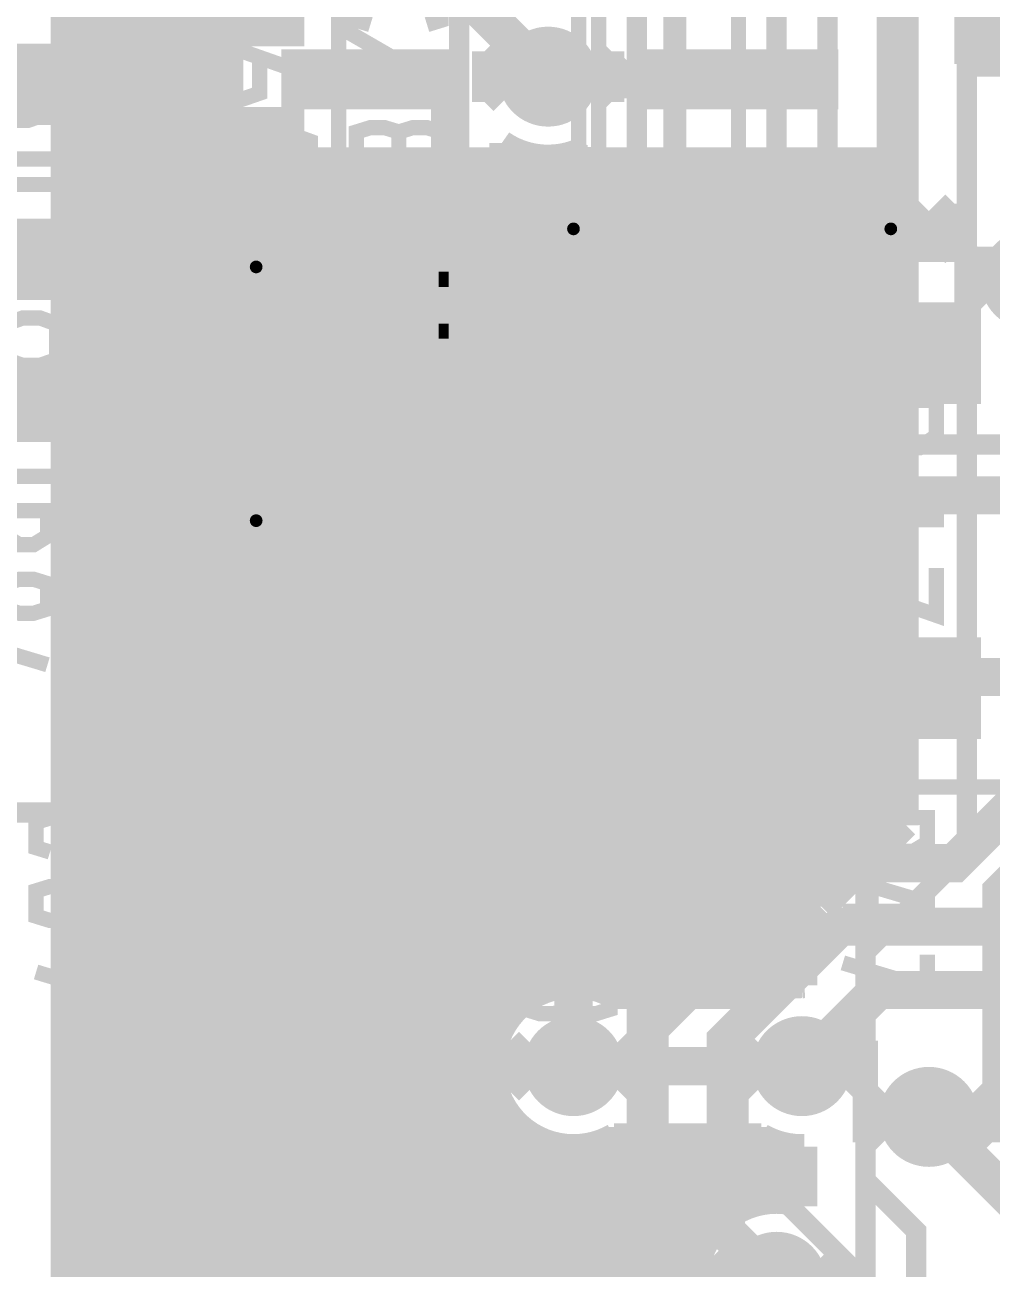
# Model space of a CAD drawing. Extents: x -10 to 131, y -93 to 209.
# Drawn here: x 102.46 to 112.14, y 28.7 to 41.16 of the extents above; entities that cross this region are included whole.
import ezdxf

# ---------------------------------------------------------------- set-up
doc = ezdxf.new("R2010")
doc.units = 0
doc.header["$MEASUREMENT"] = 0
doc.layers.get('0').update_dxf_attribs({"linetype": 'CONTINUOUS'})
for name, color, linetype in [('22-303-0_ASB', 7, 'CONTINUOUS'), ('22-303-0_AST', 7, 'CONTINUOUS'), ('22-303-0_BOT', 2, 'CONTINUOUS'), ('22-303-0_DRD', 6, 'CONTINUOUS'), ('22-303-0_DRL', 1, 'CONTINUOUS'), ('22-303-0_GND', 3, 'CONTINUOUS'), ('22-303-0_IN1', 10, 'CONTINUOUS'), ('22-303-0_SMB', 14, 'CONTINUOUS'), ('22-303-0_SMT', 9, 'CONTINUOUS'), ('22-303-0_SPB', 12, 'CONTINUOUS'), ('22-303-0_SPT', 11, 'CONTINUOUS'), ('22-303-0_SSB', 13, 'CONTINUOUS'), ('22-303-0_SST', 8, 'CONTINUOUS'), ('22-303-0_TOP', 15, 'CONTINUOUS'), ('THRUHOLE_TAP', 2, 'CONTINUOUS')]:
    doc.layers.add(name, color=color, linetype=linetype)

# ---------------------------------------------------------------- blocks, each defined once
blk = doc.blocks.new('ROUND_70')
at = {"const_width": 0.29972}
blk.add_lwpolyline([(-0.14986, 0, 1), (0.14986, 0, 1)], format="xyb", close=True, dxfattribs=at)
blk = doc.blocks.new('RECTANGLE_77')
blk.add_solid([(0.99949, 0.29972), (0.99949, -0.29972), (-0.99949, 0.29972), (-0.99949, -0.29972)])
blk = doc.blocks.new('RECTANGLE_78')
blk.add_solid([(0.84963, 0.29972), (0.84963, -0.29972), (-0.84963, 0.29972), (-0.84963, -0.29972)])
blk = doc.blocks.new('ROUND_116')
at = {"const_width": 0.10033}
blk.add_lwpolyline([(-0.050164, 0, 1), (0.050164, 0, 1)], format="xyb", close=True, dxfattribs=at)
blk = doc.blocks.new('ROUND_117')
at = {"const_width": 0.10033}
blk.add_lwpolyline([(-0.050164, 0, 1), (0.050164, 0, 1)], format="xyb", close=True, dxfattribs=at)
blk = doc.blocks.new('ROUND_98')
at = {"const_width": 0.50038}
blk.add_lwpolyline([(-0.25019, 0, 1), (0.25019, 0, 1)], format="xyb", close=True, dxfattribs=at)
blk = doc.blocks.new('ROUND_100')
at = {"const_width": 0.50038}
blk.add_lwpolyline([(-0.25019, 0, 1), (0.25019, 0, 1)], format="xyb", close=True, dxfattribs=at)
blk = doc.blocks.new('ROUND_101')
at = {"const_width": 0.0635}
blk.add_lwpolyline([(-0.03175, 0, 1), (0.03175, 0, 1)], format="xyb", close=True, dxfattribs=at)
blk = doc.blocks.new('RECTANGLE_3')
blk.add_solid([(0.4826, 0.4064), (0.4826, -0.4064), (-0.4826, 0.4064), (-0.4826, -0.4064)])
blk = doc.blocks.new('RECTANGLE_8')
blk.add_solid([(0.9017, 0.508), (0.9017, -0.508), (-0.9017, 0.508), (-0.9017, -0.508)])
blk = doc.blocks.new('RECTANGLE_44')
blk.add_solid([(0.7239, 0.7493), (0.7239, -0.7493), (-0.7239, 0.7493), (-0.7239, -0.7493)])
blk = doc.blocks.new('ROUND_108')
at = {"const_width": 0.10033}
blk.add_lwpolyline([(-0.050164, 0, 1), (0.050164, 0, 1)], format="xyb", close=True, dxfattribs=at)

msp = doc.modelspace()

# ---------------------------------------------------------------- linework, layer by layer
at = {"layer": '22-303-0_ASB', "const_width": 0.1524}
for points in [[(109.5502, 47.6123), (109.5502, 45.01134), (109.34954, 44.81068), (108.20146, 44.81068), (108.20146, 39.41064), (109.34954, 39.41064), (109.5502, 39.21252), (109.5502, 36.61156), (106.70032, 36.61156), (106.70032, 40.50538), (105.6513, 41.11244), (105.6513, 43.11142), (106.70032, 43.71848), (106.70032, 47.6123), (106.90098, 47.81042), (109.34954, 47.81042), (109.5502, 47.6123), (106.70032, 47.6123)], [(109.5502, 39.21252), (108.0008, 39.21252), (108.0008, 45.01134), (109.5502, 45.01134)], [(108.30052, 39.41064), (108.30052, 39.58082), (108.60024, 39.58082), (108.60024, 44.6405), (108.30052, 44.6405), (108.30052, 44.81068)], [(109.00156, 39.58082), (108.92536, 39.58082), (108.92536, 44.6405), (109.00156, 44.6405), (109.00156, 39.58082), (109.601, 39.58082), (109.601, 38.61054), (109.5502, 38.61054)], [(109.00156, 44.6405), (109.601, 44.6405), (109.601, 39.58082)], [(106.60126, 40.4876), (105.90022, 40.4876), (105.90022, 40.73652), (106.30154, 40.73652)], [(108.60024, 40.4876), (108.56976, 40.4876), (108.56976, 40.73652), (108.60024, 40.73652)], [(109.601, 40.4876), (110.50016, 40.4876), (110.50016, 40.73652), (109.601, 40.73652)], [(106.70032, 37.3126), (106.60126, 37.3126), (106.60126, 38.09238), (106.60126, 38.61054), (106.60126, 40.5638)], [(108.20146, 39.41064), (108.0008, 39.21252)], [(106.60126, 38.61054), (106.70032, 38.61054)], [(109.5502, 38.09238), (109.601, 38.09238), (109.601, 38.61054)], [(106.70032, 38.09238), (106.60126, 38.09238)], [(109.5502, 37.3126), (109.601, 37.3126), (109.601, 38.09238)], [(106.70032, 36.61156), (106.90098, 36.4109), (109.34954, 36.4109), (109.5502, 36.61156)], [(107.61218, 35.87242), (107.61218, 35.6362)], [(107.61218, 35.75558), (108.62818, 35.75558), (108.458, 35.6362)], [(107.61218, 35.1536), (107.61218, 34.91738)], [(107.61218, 35.03422), (108.62818, 35.03422), (108.458, 34.91738)], [(108.62818, 34.43478), (108.62818, 34.19602)], [(107.95, 34.01822), (107.77982, 34.01822), (107.61218, 34.07918), (107.61218, 34.3154), (107.77982, 34.37382), (108.62818, 34.37382)]]:
    msp.add_lwpolyline(points, dxfattribs=at)
at = {"layer": '22-303-0_AST', "const_width": 0.1524}
for points in [[(101.4095, 42.7355), (101.4095, 39.8145), (103.0478, 39.8145), (103.0478, 42.7355), (101.4095, 42.7355)], [(105.6005, 39.1795), (105.6005, 42.1005), (103.9622, 42.1005), (103.9622, 39.1795), (105.6005, 39.1795)], [(104.81056, 40.8305), (104.81056, 40.4749), (104.64292, 40.41648), (104.47274, 40.41648), (104.30256, 40.4749), (104.30256, 40.8305), (104.47274, 40.89146), (104.64292, 40.89146), (105.31856, 40.6527)], [(102.15626, 40.26154), (102.15626, 40.61714), (102.3239, 40.67556), (102.49408, 40.67556), (102.66426, 40.61714), (102.66426, 40.26154), (102.49408, 40.20312), (102.3239, 40.20312), (101.64826, 40.43934)], [(104.81056, 39.6367), (104.98074, 39.57828), (105.15092, 39.57828), (105.31856, 39.6367), (105.31856, 39.9923), (105.15092, 40.05326), (104.98074, 40.05326), (104.81056, 39.9923), (104.81056, 39.6367), (104.64292, 39.57828), (104.47274, 39.57828), (104.30256, 39.6367), (104.30256, 39.9923), (104.47274, 40.05326), (104.64292, 40.05326), (104.81056, 39.9923)], [(103.0605, 36.6395), (103.0605, 39.5605), (101.4222, 39.5605), (101.4222, 36.6395), (103.0605, 36.6395)], [(102.27056, 39.06266), (102.27056, 38.70706), (102.44074, 38.58768), (102.61092, 38.58768), (102.77856, 38.70706), (102.77856, 39.06266), (101.76256, 39.06266)], [(106.553, 38.862), (106.553, 33.528), (109.347, 33.528), (109.347, 38.862), (106.553, 38.862)], [(109.728, 38.862), (109.728, 33.528), (112.522, 33.528), (112.522, 38.862), (109.728, 38.862)], [(106.045, 33.655), (106.045, 38.735), (103.505, 38.735), (103.505, 33.655), (106.045, 33.655)], [(102.27056, 37.8079), (102.44074, 37.74948), (102.61092, 37.74948), (102.77856, 37.8079), (102.77856, 38.1635), (102.61092, 38.22446), (102.44074, 38.22446), (102.27056, 38.1635), (102.27056, 37.8079), (102.10292, 37.74948), (101.93274, 37.74948), (101.76256, 37.8079), (101.76256, 38.1635), (101.93274, 38.22446), (102.10292, 38.22446), (102.27056, 38.1635)], [(104.8639, 37.52596), (104.8639, 37.17036), (105.03154, 37.05098), (105.20172, 37.05098), (105.3719, 37.17036), (105.3719, 37.52596), (104.3559, 37.52596)], [(108.02366, 37.52596), (108.02366, 37.17036), (108.19384, 37.05098), (108.36148, 37.05098), (108.53166, 37.17036), (108.53166, 37.52596), (107.51566, 37.52596)], [(102.27056, 37.3253), (102.27056, 36.9697), (102.10292, 36.91128), (101.93274, 36.91128), (101.76256, 36.9697), (101.76256, 37.3253), (101.93274, 37.38626), (102.10292, 37.38626), (102.77856, 37.1475)], [(111.07166, 37.39896), (111.07166, 37.04336), (111.24184, 36.92398), (111.40948, 36.92398), (111.57966, 37.04336), (111.57966, 37.39896), (110.56366, 37.39896)], [(104.8639, 37.22878), (104.3559, 37.05098)], [(108.02366, 37.22878), (107.51566, 37.05098)], [(111.07166, 37.10178), (110.56366, 36.92398)], [(104.8639, 36.27374), (105.03154, 36.21278), (105.20172, 36.21278), (105.3719, 36.27374), (105.3719, 36.62934), (105.20172, 36.68776), (105.03154, 36.68776), (104.8639, 36.62934), (104.8639, 36.27374), (104.69372, 36.21278), (104.52354, 36.21278), (104.3559, 36.27374), (104.3559, 36.62934), (104.52354, 36.68776), (104.69372, 36.68776), (104.8639, 36.62934)], [(107.85348, 36.21278), (107.85348, 36.68776), (108.53166, 36.449), (108.53166, 36.33216), (107.51566, 36.33216)], [(110.90148, 36.08578), (110.90148, 36.56076), (111.57966, 36.322), (111.57966, 36.20516), (110.56366, 36.20516)], [(104.52354, 35.84956), (104.3559, 35.79114), (104.3559, 35.43554), (104.52354, 35.37458), (104.8639, 35.37458), (105.03154, 35.49396), (105.03154, 35.84956), (105.3719, 35.84956), (105.3719, 35.37458)], [(108.02366, 35.433), (108.19384, 35.37458), (108.36148, 35.37458), (108.53166, 35.433), (108.53166, 35.7886), (108.36148, 35.84956), (108.19384, 35.84956), (108.02366, 35.7886), (108.02366, 35.433), (107.85348, 35.37458), (107.68584, 35.37458), (107.51566, 35.433), (107.51566, 35.7886), (107.68584, 35.84956), (107.85348, 35.84956), (108.02366, 35.7886)], [(110.56366, 35.60318), (111.57966, 35.24758), (111.57966, 35.72256)]]:
    msp.add_lwpolyline(points, dxfattribs=at)
at = {"layer": '22-303-0_BOT'}
for points, const_width in [([(102.8446, 48.43018), (102.8446, 19.95932)], 0.254), ([(102.9208, 48.3362), (102.9208, 19.85772)], 0.254), ([(115.951, 48.133), (115.697, 48.387), (112.649, 48.387), (111.887, 47.625), (111.887, 32.893), (110.871, 31.877), (110.871, 24.892), (110.236, 24.257), (110.236, 20.828), (110.871, 20.193), (114.3, 20.193), (114.3, 20.701), (116.459, 22.86), (116.586, 22.86)], 0.2032), ([(103.1494, 48.16856), (103.1494, 19.1516)], 0.254), ([(103.378, 48.09744), (103.378, 19.1516)], 0.254), ([(103.6066, 48.09236), (103.6066, 19.1516)], 0.254), ([(103.8352, 48.1584), (103.8352, 19.1516)], 0.254), ([(104.0638, 48.1965), (104.0638, 19.1516)], 0.254), ([(104.2924, 48.1965), (104.2924, 19.1516)], 0.254), ([(104.521, 48.1965), (104.521, 24.7777)], 0.254), ([(111.1504, 48.1965), (111.1504, 33.01746)], 0.254), ([(112.141, 22.733), (114.046, 24.638), (114.046, 28.702), (112.141, 30.607), (112.141, 32.512), (112.649, 33.02), (112.649, 36.957), (115.697, 40.005), (115.697, 44.704), (113.665, 46.736), (113.665, 47.752)], 0.2032), ([(111.2774, 47.625), (111.2774, 33.14446)], 0.254), ([(104.51846, 41.41978), (104.51846, 40.8051)], 0.254), ([(111.10976, 41.41978), (111.10976, 40.8051)], 0.254), ([(104.51846, 41.1988), (102.8446, 41.1988)], 0.254), ([(111.2774, 41.1988), (111.10976, 41.1988)], 0.254), ([(104.51846, 40.9702), (102.8446, 40.9702)], 0.254), ([(111.2774, 40.9702), (111.10976, 40.9702)], 0.254), ([(104.51846, 40.7416), (102.8446, 40.7416)], 0.254), ([(104.51846, 40.8051), (104.51846, 39.80434)], 0.254), ([(111.10976, 40.8051), (111.10976, 39.80434)], 0.254), ([(111.2774, 40.7416), (111.10976, 40.7416)], 0.254), ([(109.601, 40.61206), (108.40466, 40.61206), (108.37672, 40.64), (107.696, 40.64)], 0.381), ([(104.51846, 40.513), (102.8446, 40.513)], 0.254), ([(111.2774, 40.513), (111.10976, 40.513)], 0.254), ([(104.51846, 40.2844), (102.8446, 40.2844)], 0.254), ([(111.2774, 40.2844), (111.10976, 40.2844)], 0.254), ([(104.51846, 40.0558), (102.8446, 40.0558)], 0.254), ([(111.2774, 40.0558), (111.10976, 40.0558)], 0.254), ([(107.23372, 39.97706), (107.23372, 39.80434)], 0.254), ([(107.2642, 39.95674), (107.2642, 31.16072)], 0.254), ([(107.4928, 39.85768), (107.4928, 31.39948)], 0.254), ([(107.95, 39.87292), (107.95, 31.54172)], 0.254), ([(108.09224, 39.93642), (108.09224, 39.80434)], 0.254), ([(104.51846, 39.8272), (102.8446, 39.8272)], 0.254), ([(107.23372, 39.80434), (104.51846, 39.80434)], 0.254), ([(104.7496, 39.80434), (104.7496, 25.11806)], 0.254), ([(104.9782, 39.80434), (104.9782, 25.25776)], 0.254), ([(105.2068, 39.80434), (105.2068, 25.31364)], 0.254), ([(105.4354, 39.80434), (105.4354, 25.30348)], 0.254), ([(105.664, 39.80434), (105.664, 25.2222)], 0.254), ([(105.8926, 39.80434), (105.8926, 25.03932)], 0.254), ([(106.1212, 39.80434), (106.1212, 19.1516)], 0.254), ([(106.3498, 39.80434), (106.3498, 19.1516)], 0.254), ([(106.5784, 39.80434), (106.5784, 19.17446)], 0.254), ([(106.807, 39.80434), (106.807, 19.40306)], 0.254), ([(107.0356, 39.80434), (107.0356, 19.63166)], 0.254), ([(108.09224, 39.8272), (107.23372, 39.8272)], 0.254), ([(107.7214, 39.83228), (107.7214, 31.5087)], 0.254), ([(111.10976, 39.80434), (108.09224, 39.80434)], 0.254), ([(108.1786, 39.80434), (108.1786, 31.5087)], 0.254), ([(108.4072, 39.80434), (108.4072, 31.4325)], 0.254), ([(108.6358, 39.80434), (108.6358, 31.4325)], 0.254), ([(108.8644, 39.80434), (108.8644, 31.4325)], 0.254), ([(109.093, 39.80434), (109.093, 31.4325)], 0.254), ([(109.3216, 39.80434), (109.3216, 31.4325)], 0.254), ([(109.5502, 39.80434), (109.5502, 31.4325)], 0.254), ([(109.7788, 39.80434), (109.7788, 31.4325)], 0.254), ([(110.0074, 39.80434), (110.0074, 31.5087)], 0.254), ([(110.236, 39.80434), (110.236, 31.54172)], 0.254), ([(110.4646, 39.80434), (110.4646, 32.33166)], 0.254), ([(110.6932, 39.80434), (110.6932, 32.56026)], 0.254), ([(110.9218, 39.80434), (110.9218, 32.78886)], 0.254), ([(111.2774, 39.8272), (111.10976, 39.8272)], 0.254), ([(111.2774, 39.5986), (102.8446, 39.5986)], 0.254), ([(111.2774, 39.37), (102.8446, 39.37)], 0.254), ([(111.2774, 39.1414), (102.8446, 39.1414)], 0.254), ([(111.2774, 38.9128), (102.8446, 38.9128)], 0.254), ([(111.2774, 38.6842), (102.8446, 38.6842)], 0.254), ([(111.2774, 38.4556), (102.8446, 38.4556)], 0.254), ([(111.2774, 38.227), (102.8446, 38.227)], 0.254), ([(111.2774, 37.9984), (102.8446, 37.9984)], 0.254), ([(111.2774, 37.7698), (102.8446, 37.7698)], 0.254), ([(111.2774, 37.5412), (102.8446, 37.5412)], 0.254), ([(111.2774, 37.3126), (102.8446, 37.3126)], 0.254), ([(111.2774, 37.084), (102.8446, 37.084)], 0.254), ([(111.2774, 36.8554), (102.8446, 36.8554)], 0.254), ([(111.2774, 36.6268), (102.8446, 36.6268)], 0.254), ([(111.2774, 36.3982), (102.8446, 36.3982)], 0.254), ([(111.2774, 36.1696), (102.8446, 36.1696)], 0.254), ([(111.2774, 35.941), (102.8446, 35.941)], 0.254), ([(111.2774, 35.7124), (102.8446, 35.7124)], 0.254), ([(111.2774, 35.4838), (102.8446, 35.4838)], 0.254), ([(111.2774, 35.2552), (102.8446, 35.2552)], 0.254), ([(111.2774, 35.0266), (102.8446, 35.0266)], 0.254), ([(111.2774, 34.798), (102.8446, 34.798)], 0.254), ([(111.2774, 34.5694), (102.8446, 34.5694)], 0.254), ([(111.2774, 34.3408), (102.8446, 34.3408)], 0.254), ([(111.2774, 34.1122), (102.8446, 34.1122)], 0.254), ([(111.2774, 33.8836), (102.8446, 33.8836)], 0.254), ([(111.2774, 33.655), (102.8446, 33.655)], 0.254), ([(111.2774, 33.4264), (102.8446, 33.4264)], 0.254), ([(111.2774, 33.1978), (102.8446, 33.1978)], 0.254), ([(111.2774, 33.14446), (110.44682, 32.31388)], 0.254), ([(111.0996, 32.9692), (102.8446, 32.9692)], 0.254), ([(110.871, 32.7406), (102.8446, 32.7406)], 0.254), ([(110.6424, 32.512), (102.8446, 32.512)], 0.254), ([(110.41634, 32.2834), (102.8446, 32.2834)], 0.254), ([(110.2868, 32.0548), (102.8446, 32.0548)], 0.254), ([(110.2614, 31.8262), (102.8446, 31.8262)], 0.254), ([(110.2614, 31.877), (110.2614, 31.54172)], 0.254), ([(110.2614, 31.5976), (102.8446, 31.5976)], 0.254), ([(110.2614, 31.54172), (110.23607, 31.54053)], 0.254), ([(109.8296, 31.4325), (108.3564, 31.4325)], 0.254), ([(107.44962, 31.369), (102.8446, 31.369)], 0.254), ([(107.2515, 31.1404), (102.8446, 31.1404)], 0.254), ([(107.1626, 30.9118), (102.8446, 30.9118)], 0.254), ([(110.236, 30.734), (107.95, 30.734)], 0.381), ([(107.14228, 30.6832), (102.8446, 30.6832)], 0.254), ([(107.19054, 30.4546), (102.8446, 30.4546)], 0.254), ([(107.2642, 30.30728), (107.2642, 19.86026)], 0.254), ([(112.141, 21.336), (112.141, 21.463), (111.379, 22.225), (111.379, 23.622), (112.522, 24.765), (112.522, 29.21), (111.506, 30.226)], 0.381), ([(107.32262, 30.226), (102.8446, 30.226)], 0.254), ([(107.4928, 30.06852), (107.4928, 20.07108)], 0.254), ([(109.8296, 30.0355), (108.3564, 30.0355)], 0.254), ([(108.4072, 30.0355), (108.4072, 27.86634)], 0.254), ([(108.6358, 30.0355), (108.6358, 27.96794)], 0.254), ([(108.8644, 30.0355), (108.8644, 28.01366)], 0.254), ([(109.093, 30.0355), (109.093, 28.00604)], 0.254), ([(109.3216, 30.0355), (109.3216, 29.03982)], 0.254), ([(109.5502, 30.0355), (109.5502, 29.25826)], 0.254), ([(109.7788, 30.0355), (109.7788, 29.35732)], 0.254), ([(107.61726, 29.9974), (102.8446, 29.9974)], 0.254), ([(107.7214, 29.9593), (107.7214, 20.15744)], 0.254), ([(107.95, 29.92628), (107.95, 27.30246)], 0.254), ([(108.1786, 29.9593), (108.1786, 27.68346)], 0.254), ([(109.90326, 29.9974), (108.2802, 29.9974)], 0.254), ([(110.0074, 29.9593), (110.0074, 29.38272)], 0.254), ([(110.236, 29.92628), (110.26139, 29.92668)], 0.254), ([(110.236, 29.92628), (110.236, 29.34208)], 0.254), ([(110.2614, 29.92628), (110.2614, 29.33192)], 0.254), ([(110.2614, 29.7688), (102.8446, 29.7688)], 0.254), ([(110.2614, 29.5402), (102.8446, 29.5402)], 0.254), ([(109.64926, 29.3116), (102.8446, 29.3116)], 0.254), ([(109.35462, 29.083), (102.8446, 29.083)], 0.254), ([(109.22254, 28.8544), (102.8446, 28.8544)], 0.254), ([(109.17428, 28.6258), (102.8446, 28.6258)], 0.254)]:
    msp.add_lwpolyline(points, dxfattribs=dict(at, const_width=const_width))
at = {"layer": '22-303-0_BOT', "const_width": 0.254}
for points in [[(107.23372, 39.97706, 0.1534179), (107.696, 39.8318)], [(107.696, 39.83228, 0.1289327), (108.09235, 39.93621)], [(110.4392, 32.3088, 0.1989124), (110.26034, 31.877)], [(110.4392, 32.3088, 0.1989124), (110.26034, 31.877)], [(107.95, 31.54172, 0.4142136), (107.14228, 30.734)], [(108.3564, 31.4325, 0.1325032), (107.95, 31.54212)], [(110.236, 31.54172, 0.1325033), (109.8298, 31.43215)], [(107.14228, 30.734, 0.4142136), (107.95, 29.92628)], [(107.95, 29.92628, 0.1325025), (108.3562, 30.03585)], [(109.8296, 30.0355, 0.1325032), (110.236, 29.92588)], [(109.982, 29.38272, 0.4142136), (109.17428, 28.575)], [(110.2614, 29.33192, 0.0886341), (109.982, 29.38184)], [(109.17428, 28.575, 0.4142136), (109.982, 27.76728)]]:
    msp.add_lwpolyline(points, format="xyb", dxfattribs=at)
at = {"layer": '22-303-0_DRD', "const_width": 0.254}
for points in [[(111.125, 41.275), (110.49, 41.91)], [(111.125, 41.275), (110.49, 41.91)], [(111.76, 41.91), (111.125, 41.275)], [(111.76, 41.91), (111.125, 41.275)], [(107.061, 40.386), (107.696, 41.021)], [(107.696, 41.021), (108.331, 40.386)], [(107.061, 40.894), (107.061, 40.386)], [(107.696, 40.259), (107.061, 40.894)], [(108.331, 40.894), (107.696, 40.259)], [(108.331, 40.386), (108.331, 40.894)], [(107.315, 38.862), (107.95, 39.497)], [(107.315, 38.862), (107.95, 39.497)], [(107.95, 39.497), (108.585, 38.862)], [(107.95, 39.497), (108.585, 38.862)], [(110.49, 38.862), (111.125, 39.497)], [(110.49, 38.862), (111.125, 39.497)], [(110.49, 38.862), (111.125, 39.497)], [(111.125, 39.497), (111.76, 38.862)], [(111.125, 39.497), (111.76, 38.862)], [(111.125, 39.497), (111.76, 38.862)], [(107.315, 39.37), (107.315, 38.862)], [(107.95, 38.735), (107.315, 39.37)], [(107.315, 39.37), (107.315, 38.862)], [(107.95, 38.735), (107.315, 39.37)], [(108.585, 39.37), (107.95, 38.735)], [(108.585, 39.37), (107.95, 38.735)], [(108.585, 38.862), (108.585, 39.37)], [(108.585, 38.862), (108.585, 39.37)], [(110.49, 39.37), (110.49, 38.862)], [(111.125, 38.735), (110.49, 39.37)], [(110.49, 39.37), (110.49, 38.862)], [(111.125, 38.735), (110.49, 39.37)], [(110.49, 39.37), (110.49, 38.862)], [(111.125, 38.735), (110.49, 39.37)], [(111.76, 39.37), (111.125, 38.735)], [(111.76, 39.37), (111.125, 38.735)], [(111.76, 39.37), (111.125, 38.735)], [(111.76, 38.862), (111.76, 39.37)], [(111.76, 38.862), (111.76, 39.37)], [(111.76, 38.862), (111.76, 39.37)], [(104.14, 38.481), (104.775, 39.116)], [(104.14, 38.481), (104.775, 39.116)], [(104.14, 38.481), (104.775, 39.116)], [(104.775, 39.116), (105.41, 38.481)], [(104.775, 39.116), (105.41, 38.481)], [(104.775, 39.116), (105.41, 38.481)], [(104.14, 38.989), (104.14, 38.481)], [(104.775, 38.354), (104.14, 38.989)], [(104.14, 38.989), (104.14, 38.481)], [(104.775, 38.354), (104.14, 38.989)], [(104.14, 38.989), (104.14, 38.481)], [(104.775, 38.354), (104.14, 38.989)], [(105.41, 38.989), (104.775, 38.354)], [(105.41, 38.989), (104.775, 38.354)], [(105.41, 38.989), (104.775, 38.354)], [(105.41, 38.481), (105.41, 38.989)], [(105.41, 38.481), (105.41, 38.989)], [(105.41, 38.481), (105.41, 38.989)], [(111.887, 38.354), (112.522, 38.989)], [(111.887, 38.862), (111.887, 38.354)], [(112.522, 38.227), (111.887, 38.862)], [(104.14, 35.941), (104.775, 36.576)], [(104.775, 36.576), (105.41, 35.941)], [(104.14, 36.449), (104.14, 35.941)], [(104.775, 35.814), (104.14, 36.449)], [(105.41, 36.449), (104.775, 35.814)], [(105.41, 35.941), (105.41, 36.449)], [(107.315, 30.48), (107.95, 31.115)], [(107.95, 31.115), (108.585, 30.48)], [(109.601, 30.48), (110.236, 31.115)], [(110.236, 31.115), (110.871, 30.48)], [(107.315, 30.988), (107.315, 30.48)], [(107.95, 30.353), (107.315, 30.988)], [(108.585, 30.988), (107.95, 30.353)], [(108.585, 30.48), (108.585, 30.988)], [(109.601, 30.988), (109.601, 30.48)], [(110.236, 30.353), (109.601, 30.988)], [(110.871, 30.988), (110.236, 30.353)], [(110.871, 30.48), (110.871, 30.988)], [(110.871, 29.972), (111.506, 30.607)], [(111.506, 30.607), (112.141, 29.972)], [(110.871, 30.48), (110.871, 29.972)], [(111.506, 29.845), (110.871, 30.48)], [(112.141, 30.48), (111.506, 29.845)], [(112.141, 29.972), (112.141, 30.48)], [(109.347, 28.321), (109.982, 28.956)], [(109.982, 28.956), (110.617, 28.321)], [(109.347, 28.829), (109.347, 28.321)], [(109.982, 28.194), (109.347, 28.829)], [(110.617, 28.829), (109.982, 28.194)], [(110.617, 28.321), (110.617, 28.829)]]:
    msp.add_lwpolyline(points, dxfattribs=at)
at = {"layer": '22-303-0_IN1'}
for points, const_width in [([(111.76, 95.504), (111.76, 80.899), (112.014, 80.645), (112.014, 66.929), (113.538, 65.405), (113.538, 64.389), (112.395, 63.246), (112.395, 62.611), (112.522, 62.484), (112.522, 54.864), (110.49, 52.832), (110.49, 38.862), (110.871, 38.481), (110.871, 29.591), (111.379, 29.083), (111.379, 26.416), (110.998, 26.035), (110.998, 22.098), (109.982, 21.082), (109.982, 18.669)], 0.2032), ([(112.903, 65.151), (112.522, 65.151), (112.014, 64.643), (112.014, 63.627), (111.9505, 63.627), (111.9505, 62.357), (112.014, 62.357), (112.014, 54.991), (109.982, 52.959), (109.982, 31.369), (109.601, 30.988), (109.601, 29.845), (110.871, 28.575), (110.871, 26.797), (110.49, 26.416), (110.49, 22.225), (107.95, 19.685), (107.95, 18.669)], 0.2032), ([(74.93, -17.78), (74.93, -17.907), (79.883, -22.86), (101.346, -22.86), (105.283, -18.923), (105.283, -13.335), (111.506, -7.112), (111.506, -0.762), (108.585, 2.159), (108.585, 16.891), (107.315, 18.161), (107.315, 27.305), (108.585, 28.575), (108.585, 56.515)], 0.2032), ([(106.807, 54.61), (106.807, 17.907), (108.077, 16.637), (108.077, 6.35), (107.315, 5.588), (107.315, 1.143)], 0.2032), ([(106.172, -1.143), (106.172, 5.715), (107.569, 7.112), (107.569, 16.383), (104.521, 19.431), (104.521, 33.782), (103.505, 34.798), (103.505, 48.895)], 0.381), ([(114.554, 44.704), (111.887, 44.704), (111.887, 40.767)], 0.254), ([(111.9886, 44.704), (111.9886, 40.767)], 0.254), ([(112.2172, 44.704), (112.2172, 40.767)], 0.254), ([(115.189, 41.0972), (111.887, 41.0972)], 0.254), ([(115.189, 40.8686), (111.887, 40.8686)], 0.254), ([(115.189, 40.767), (111.887, 40.767)], 0.254), ([(109.474, 22.098), (109.601, 22.225), (109.601, 26.162), (109.982, 26.543), (109.982, 28.575)], 0.381)]:
    msp.add_lwpolyline(points, dxfattribs=dict(at, const_width=const_width))
at = {"layer": '22-303-0_SSB', "const_width": 0.1524}
for points in [[(109.5502, 47.6123), (109.5502, 45.01134), (109.34954, 44.81068), (108.20146, 44.81068), (108.20146, 39.41064), (109.34954, 39.41064), (109.5502, 39.21252), (109.5502, 36.61156), (106.70032, 36.61156), (106.70032, 40.50538), (105.6513, 41.11244), (105.6513, 43.11142), (106.70032, 43.71848), (106.70032, 47.6123), (106.90098, 47.81042), (109.34954, 47.81042), (109.5502, 47.6123), (106.70032, 47.6123)], [(109.5502, 39.21252), (108.0008, 39.21252), (108.0008, 45.01134), (109.5502, 45.01134)], [(108.30052, 39.41064), (108.30052, 39.58082), (108.60024, 39.58082), (108.60024, 44.6405), (108.30052, 44.6405), (108.30052, 44.81068)], [(109.00156, 39.58082), (108.92536, 39.58082), (108.92536, 44.6405), (109.00156, 44.6405), (109.00156, 39.58082), (109.601, 39.58082), (109.601, 38.61054), (109.5502, 38.61054)], [(109.00156, 44.6405), (109.601, 44.6405), (109.601, 39.58082)], [(106.60126, 40.4876), (105.90022, 40.4876), (105.90022, 40.73652), (106.30154, 40.73652)], [(108.60024, 40.4876), (108.56976, 40.4876), (108.56976, 40.73652), (108.60024, 40.73652)], [(109.601, 40.4876), (110.50016, 40.4876), (110.50016, 40.73652), (109.601, 40.73652)], [(106.70032, 37.3126), (106.60126, 37.3126), (106.60126, 38.09238), (106.60126, 38.61054), (106.60126, 40.5638)], [(108.20146, 39.41064), (108.0008, 39.21252)], [(106.60126, 38.61054), (106.70032, 38.61054)], [(109.5502, 38.09238), (109.601, 38.09238), (109.601, 38.61054)], [(106.70032, 38.09238), (106.60126, 38.09238)], [(109.5502, 37.3126), (109.601, 37.3126), (109.601, 38.09238)], [(106.70032, 36.61156), (106.90098, 36.4109), (109.34954, 36.4109), (109.5502, 36.61156)], [(107.61218, 35.87242), (107.61218, 35.6362)], [(107.61218, 35.75558), (108.62818, 35.75558), (108.458, 35.6362)], [(107.61218, 35.1536), (107.61218, 34.91738)], [(107.61218, 35.03422), (108.62818, 35.03422), (108.458, 34.91738)], [(108.62818, 34.43478), (108.62818, 34.19602)], [(107.95, 34.01822), (107.77982, 34.01822), (107.61218, 34.07918), (107.61218, 34.3154), (107.77982, 34.37382), (108.62818, 34.37382)]]:
    msp.add_lwpolyline(points, dxfattribs=at)
at = {"layer": '22-303-0_SST', "const_width": 0.1524}
for points in [[(101.4095, 42.7355), (101.4095, 39.8145), (103.0478, 39.8145), (103.0478, 42.7355), (101.4095, 42.7355)], [(105.6005, 39.1795), (105.6005, 42.1005), (103.9622, 42.1005), (103.9622, 39.1795), (105.6005, 39.1795)], [(105.918, 41.1607), (105.7783, 41.20388), (105.7783, 41.45788), (105.918, 41.50106), (106.48442, 41.50106), (106.62412, 41.45788), (106.62412, 41.20388), (106.48442, 41.1607)], [(103.124, 40.894), (103.251, 40.513), (103.251, 33.528)], [(106.20248, 40.77208), (106.20248, 40.51808), (106.06024, 40.4749), (105.918, 40.4749), (105.7783, 40.51808), (105.7783, 40.77208), (105.918, 40.81526), (106.06024, 40.81526), (106.62412, 40.64508)], [(106.20248, 39.83228), (106.34218, 39.7891), (106.48442, 39.7891), (106.62412, 39.83228), (106.62412, 40.08628), (106.48442, 40.12946), (106.34218, 40.12946), (106.20248, 40.08628), (106.20248, 39.83228), (106.06024, 39.7891), (105.918, 39.7891), (105.7783, 39.83228), (105.7783, 40.08628), (105.918, 40.12946), (106.06024, 40.12946), (106.20248, 40.08628)], [(103.0605, 36.6395), (103.0605, 39.5605), (101.4222, 39.5605), (101.4222, 36.6395), (103.0605, 36.6395)], [(106.553, 38.862), (109.347, 38.862), (109.347, 33.528), (106.553, 33.528), (106.553, 38.862)], [(109.728, 38.862), (112.522, 38.862), (112.522, 33.528), (109.728, 33.528), (109.728, 38.862)], [(106.045, 33.655), (103.505, 33.655), (103.505, 38.735), (106.045, 38.735), (106.045, 33.655)], [(102.26548, 36.29406), (102.26548, 36.04006), (102.40518, 35.9537), (102.54742, 35.9537), (102.68712, 36.04006), (102.68712, 36.29406), (101.8413, 36.29406)], [(102.26548, 35.31108), (102.40518, 35.2679), (102.54742, 35.2679), (102.68712, 35.31108), (102.68712, 35.56508), (102.54742, 35.60826), (102.40518, 35.60826), (102.26548, 35.56508), (102.26548, 35.31108), (102.12324, 35.2679), (101.981, 35.2679), (101.8413, 35.31108), (101.8413, 35.56508), (101.981, 35.60826), (102.12324, 35.60826), (102.26548, 35.56508)], [(102.26548, 34.87928), (102.26548, 34.62528), (102.12324, 34.5821), (101.981, 34.5821), (101.8413, 34.62528), (101.8413, 34.87928), (101.981, 34.92246), (102.12324, 34.92246), (102.68712, 34.75228)], [(102.71252, 32.87776), (102.57282, 32.92094), (102.57282, 33.17494), (102.71252, 33.21812), (103.2764, 33.21812), (103.41864, 33.17494), (103.41864, 32.92094), (103.2764, 32.87776)], [(104.58196, 33.22574), (104.58196, 32.97174), (104.72166, 32.88538), (104.8639, 32.88538), (105.0036, 32.97174), (105.0036, 33.22574), (104.15778, 33.22574)], [(111.06912, 33.2232), (111.06912, 32.9692), (111.20882, 32.88538), (111.35106, 32.88538), (111.49076, 32.9692), (111.49076, 33.2232), (110.64494, 33.2232)], [(104.58196, 33.01238), (104.15778, 32.88538)], [(107.89412, 32.9692), (107.89412, 32.7152), (108.03382, 32.63138), (108.17606, 32.63138), (108.31576, 32.7152), (108.31576, 32.9692), (107.46994, 32.9692)], [(111.06912, 33.01238), (110.64494, 32.88538)], [(107.89412, 32.75838), (107.46994, 32.63138)], [(110.92688, 32.19958), (110.92688, 32.5374), (111.49076, 32.36976), (111.49076, 32.2834), (110.64494, 32.2834)], [(102.99446, 32.48914), (102.99446, 32.23514), (102.85476, 32.19196), (102.71252, 32.19196), (102.57282, 32.23514), (102.57282, 32.48914), (102.71252, 32.53232), (102.85476, 32.53232), (103.41864, 32.36214)], [(104.58196, 32.24276), (104.72166, 32.19958), (104.8639, 32.19958), (105.0036, 32.24276), (105.0036, 32.49676), (104.8639, 32.53994), (104.72166, 32.53994), (104.58196, 32.49676), (104.58196, 32.24276), (104.43972, 32.19958), (104.29748, 32.19958), (104.15778, 32.24276), (104.15778, 32.49676), (104.29748, 32.53994), (104.43972, 32.53994), (104.58196, 32.49676)], [(107.75188, 31.94558), (107.75188, 32.2834), (108.31576, 32.11576), (108.31576, 32.0294), (107.46994, 32.0294)], [(102.99446, 31.54934), (102.99446, 31.80334), (103.1367, 31.84652), (103.2764, 31.84652), (103.41864, 31.80334), (103.41864, 31.54934), (103.2764, 31.50616), (103.1367, 31.50616), (102.57282, 31.67634)], [(104.29748, 31.85414), (104.15778, 31.81096), (104.15778, 31.55696), (104.29748, 31.51378), (104.58196, 31.51378), (104.72166, 31.60014), (104.72166, 31.85414), (105.0036, 31.85414), (105.0036, 31.51378)], [(110.64494, 31.76778), (111.49076, 31.51378), (111.49076, 31.8516)], [(107.89412, 31.30296), (108.03382, 31.25978), (108.17606, 31.25978), (108.31576, 31.30296), (108.31576, 31.55696), (108.17606, 31.5976), (108.03382, 31.5976), (107.89412, 31.55696), (107.89412, 31.30296), (107.75188, 31.25978), (107.60964, 31.25978), (107.46994, 31.30296), (107.46994, 31.55696), (107.60964, 31.5976), (107.75188, 31.5976), (107.89412, 31.55696)]]:
    msp.add_lwpolyline(points, dxfattribs=at)
at = {"layer": '22-303-0_TOP'}
for points, const_width in [([(114.554, 44.704), (115.189, 44.069), (115.189, 40.767), (111.887, 40.767)], 0.254), ([(111.887, 44.704), (111.887, 40.767)], 0.254), ([(111.9886, 44.704), (111.9886, 40.767)], 0.254), ([(112.2172, 44.704), (112.2172, 40.767)], 0.254), ([(107.696, 40.64), (105.918, 42.418), (105.918, 44.2722), (105.664, 44.5262), (104.775, 44.5262)], 0.381), ([(102.235, 41.9862), (102.87, 41.9862), (103.632, 41.2242), (103.632, 37.8333), (104.013, 37.4523), (104.775, 37.4523)], 0.381), ([(115.189, 41.0972), (111.887, 41.0972)], 0.254), ([(115.189, 40.8686), (111.887, 40.8686)], 0.254), ([(104.775, 39.9288), (104.775, 38.735)], 0.381), ([(104.775, 38.735), (104.775, 39.9288)], 0.381), ([(104.775, 39.9288), (104.775, 38.735)], 0.381), ([(117.729, 39.878), (115.824, 39.878), (112.903, 36.957), (107.188, 36.957), (105.918, 35.687), (105.918, 33.782), (105.41, 33.274), (95.504, 33.274)], 0.2032), ([(107.95, 39.116), (107.95, 37.8714)], 0.381), ([(107.95, 39.116), (107.95, 37.8714)], 0.381), ([(111.125, 37.8714), (111.125, 39.116)], 0.381), ([(111.125, 37.8714), (111.125, 39.116)], 0.381), ([(111.125, 37.8714), (111.125, 39.116)], 0.381), ([(115.69446, 35.93084), (114.681, 35.93084), (114.1603, 36.449), (107.442, 36.449), (106.426, 35.433), (106.426, 31.877), (102.616, 28.067), (102.616, 25.019), (103.90124, 23.73376), (106.299, 23.73376), (106.31424, 23.749), (107.823, 23.749), (107.93476, 23.86076), (109.70006, 23.86076)], 0.381), ([(104.775, 34.9377), (104.775, 36.195)], 0.381), ([(115.69446, 34.63036), (111.23676, 34.63036), (111.125, 34.5186)], 0.381), ([(107.95, 30.734), (107.95, 34.5186)], 0.381), ([(106.19994, 25.85974), (106.19994, 27.20594), (108.712, 29.718), (108.712, 31.115), (110.363, 32.766), (111.76, 32.766), (112.97412, 33.98012), (115.69446, 33.98012)], 0.381), ([(109.982, 28.575), (109.474, 29.083), (109.474, 30.988), (110.617, 32.131), (112.141, 32.131), (113.33988, 33.32988), (115.69446, 33.32988)], 0.381), ([(115.69446, 32.67964), (113.70564, 32.67964), (112.522, 31.496), (110.998, 31.496), (110.236, 30.734)], 0.381), ([(111.506, 30.226), (113.411, 30.226), (114.56416, 31.37916), (115.69446, 31.37916)], 0.381)]:
    msp.add_lwpolyline(points, dxfattribs=dict(at, const_width=const_width))

# ---------------------------------------------------------------- block references
at = {"layer": '22-303-0_BOT'}
for name, p in [('RECTANGLE_78', (105.87482, 40.61206)), ('ROUND_70', (107.696, 40.64)), ('RECTANGLE_77', (109.601, 40.61206)), ('ROUND_70', (107.95, 39.116)), ('ROUND_70', (111.125, 39.116)), ('ROUND_70', (104.775, 38.735)), ('ROUND_70', (104.775, 36.195)), ('ROUND_70', (107.95, 30.734)), ('ROUND_70', (110.236, 30.734)), ('ROUND_70', (111.506, 30.226)), ('ROUND_70', (109.982, 28.575))]:
    msp.add_blockref(name, p, dxfattribs=at)
at = {"layer": '22-303-0_DRL'}
for name, p in [('ROUND_117', (107.696, 40.64)), ('ROUND_117', (107.95, 39.116)), ('ROUND_117', (111.125, 39.116)), ('ROUND_117', (104.775, 38.735)), ('ROUND_117', (104.775, 36.195)), ('ROUND_116', (107.95, 30.734)), ('ROUND_116', (110.236, 30.734)), ('ROUND_116', (111.506, 30.226))]:
    msp.add_blockref(name, p, dxfattribs=at)
at = {"layer": '22-303-0_GND'}
for name, p in [('ROUND_100', (107.696, 40.64)), ('ROUND_101', (107.95, 39.116)), ('ROUND_101', (111.125, 39.116)), ('ROUND_100', (112.522, 38.608)), ('ROUND_101', (104.775, 38.735)), ('ROUND_101', (104.775, 36.195)), ('ROUND_98', (107.95, 30.734)), ('ROUND_98', (110.236, 30.734)), ('ROUND_98', (111.506, 30.226)), ('ROUND_98', (109.982, 28.575))]:
    msp.add_blockref(name, p, dxfattribs=at)
at = {"layer": '22-303-0_IN1'}
for p in [(107.696, 40.64), (107.95, 39.116), (111.125, 39.116), (104.775, 38.735), (104.775, 36.195), (107.95, 30.734), (110.236, 30.734), (111.506, 30.226), (109.982, 28.575)]:
    msp.add_blockref('ROUND_70', p, dxfattribs=at)
at = {"layer": '22-303-0_SMB'}
for name, p in [('RECTANGLE_78', (105.87482, 40.61206)), ('RECTANGLE_77', (109.601, 40.61206))]:
    msp.add_blockref(name, p, dxfattribs=at)
at = {"layer": '22-303-0_SMT'}
for name, p in [('RECTANGLE_3', (104.775, 41.3512)), ('RECTANGLE_3', (102.235, 40.5638)), ('RECTANGLE_3', (104.775, 39.9288)), ('RECTANGLE_3', (102.235, 38.8112)), ('RECTANGLE_8', (107.95, 37.8714)), ('RECTANGLE_8', (111.125, 37.8714)), ('RECTANGLE_44', (104.775, 37.4523)), ('RECTANGLE_3', (102.235, 37.3888)), ('RECTANGLE_44', (104.775, 34.9377)), ('RECTANGLE_8', (107.95, 34.5186)), ('RECTANGLE_8', (111.125, 34.5186))]:
    msp.add_blockref(name, p, dxfattribs=at)
at = {"layer": '22-303-0_SPB'}
for name, p in [('RECTANGLE_78', (105.87482, 40.61206)), ('RECTANGLE_77', (109.601, 40.61206))]:
    msp.add_blockref(name, p, dxfattribs=at)
at = {"layer": '22-303-0_SPT'}
for name, p in [('RECTANGLE_3', (104.775, 41.3512)), ('RECTANGLE_3', (102.235, 40.5638)), ('RECTANGLE_3', (104.775, 39.9288)), ('RECTANGLE_3', (102.235, 38.8112)), ('RECTANGLE_8', (107.95, 37.8714)), ('RECTANGLE_8', (111.125, 37.8714)), ('RECTANGLE_44', (104.775, 37.4523)), ('RECTANGLE_3', (102.235, 37.3888)), ('RECTANGLE_44', (104.775, 34.9377)), ('RECTANGLE_8', (107.95, 34.5186)), ('RECTANGLE_8', (111.125, 34.5186))]:
    msp.add_blockref(name, p, dxfattribs=at)
at = {"layer": '22-303-0_TOP'}
for name, p in [('RECTANGLE_3', (104.775, 41.3512)), ('RECTANGLE_3', (102.235, 40.5638)), ('ROUND_70', (107.696, 40.64)), ('RECTANGLE_3', (104.775, 39.9288)), ('ROUND_70', (107.95, 39.116)), ('ROUND_70', (111.125, 39.116)), ('RECTANGLE_3', (102.235, 38.8112)), ('ROUND_70', (104.775, 38.735)), ('RECTANGLE_8', (107.95, 37.8714)), ('RECTANGLE_8', (111.125, 37.8714)), ('RECTANGLE_44', (104.775, 37.4523)), ('RECTANGLE_3', (102.235, 37.3888)), ('ROUND_70', (104.775, 36.195)), ('RECTANGLE_44', (104.775, 34.9377)), ('RECTANGLE_8', (107.95, 34.5186)), ('RECTANGLE_8', (111.125, 34.5186)), ('ROUND_70', (107.95, 30.734)), ('ROUND_70', (110.236, 30.734)), ('ROUND_70', (111.506, 30.226)), ('ROUND_70', (109.982, 28.575))]:
    msp.add_blockref(name, p, dxfattribs=at)
at = {"layer": 'THRUHOLE_TAP'}
for p in [(107.696, 40.64), (107.95, 39.116), (111.125, 39.116), (104.775, 38.735), (104.775, 36.195), (107.95, 30.734), (110.236, 30.734), (111.506, 30.226)]:
    msp.add_blockref('ROUND_108', p, dxfattribs=at)

doc.saveas('drawing.dxf')
